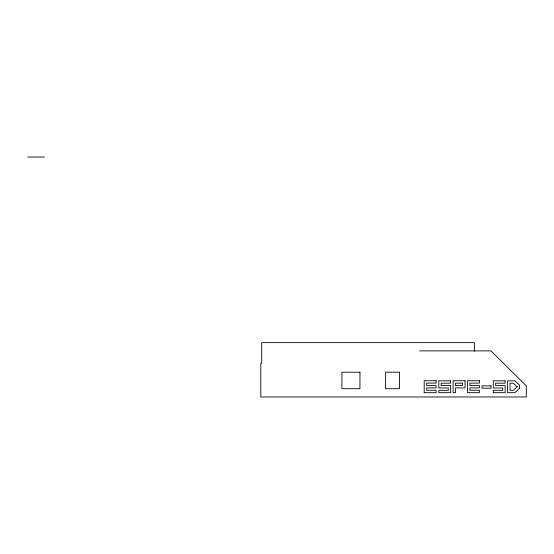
<?xml version="1.0" encoding="UTF-8"?>
<svg xmlns="http://www.w3.org/2000/svg" width="554" height="554" viewBox="0 0 554 554"><rect width="100%" height="100%" fill="white"/><g stroke="black" fill="none" stroke-linecap="round" stroke-linejoin="round"><path stroke-width="0.83" d="M27.7 157.031L44.549 157.031M419.586 350.883L491.003 350.883L526.3 385.903L526.3 396.969L260.802 396.969L260.802 363.265L261.71 363.265L261.71 342.628L474.363 342.628L474.363 351.229M519.514 388.396L514.818 392.682L507.589 392.682L507.589 380.84L514.818 380.84L519.514 385.127L519.514 388.396M517.166 386.796L513.288 390.335L510.026 390.335L510.026 383.188L513.288 383.188L517.166 386.796M359.955 372.205L341.929 372.205L341.929 388.714L359.955 388.714L359.955 372.205M399.476 372.205L385.612 372.205L385.612 388.714L399.476 388.714L399.476 372.205M436.13 380.75L424.198 380.75L424.198 392.682L436.13 392.682L436.13 390.245L426.635 390.245L426.635 387.89L436.13 387.89L436.13 385.542L426.635 385.542L426.635 383.105L436.13 383.105L436.13 380.75M465.035 380.75L453.103 380.75L453.103 392.682L455.457 392.682L455.457 387.89L465.035 387.89L465.035 380.75M479.383 380.75L467.451 380.75L467.451 392.682L479.383 392.682L479.383 390.245L469.889 390.245L469.889 387.89L479.383 387.89L479.383 385.542L469.889 385.542L469.889 383.105L479.383 383.105L479.383 380.75M450.617 380.84L438.782 380.84L438.782 387.98L448.269 387.98L448.269 390.335L438.782 390.335L438.782 392.682L450.617 392.682L450.617 385.542L441.129 385.542L441.129 383.188L450.617 383.188L450.617 380.84M505.123 380.84L493.282 380.84L493.282 387.98L502.776 387.98L502.776 390.335L493.282 390.335L493.282 392.682L505.123 392.682L505.123 385.542L495.636 385.542L495.636 383.188L505.123 383.188L505.123 380.84M462.597 383.188L455.457 383.188L455.457 385.542L462.597 385.542L462.597 383.188M490.996 385.84L482.008 385.84L482.008 388.195L490.996 388.195L490.996 385.84"/></g></svg>
